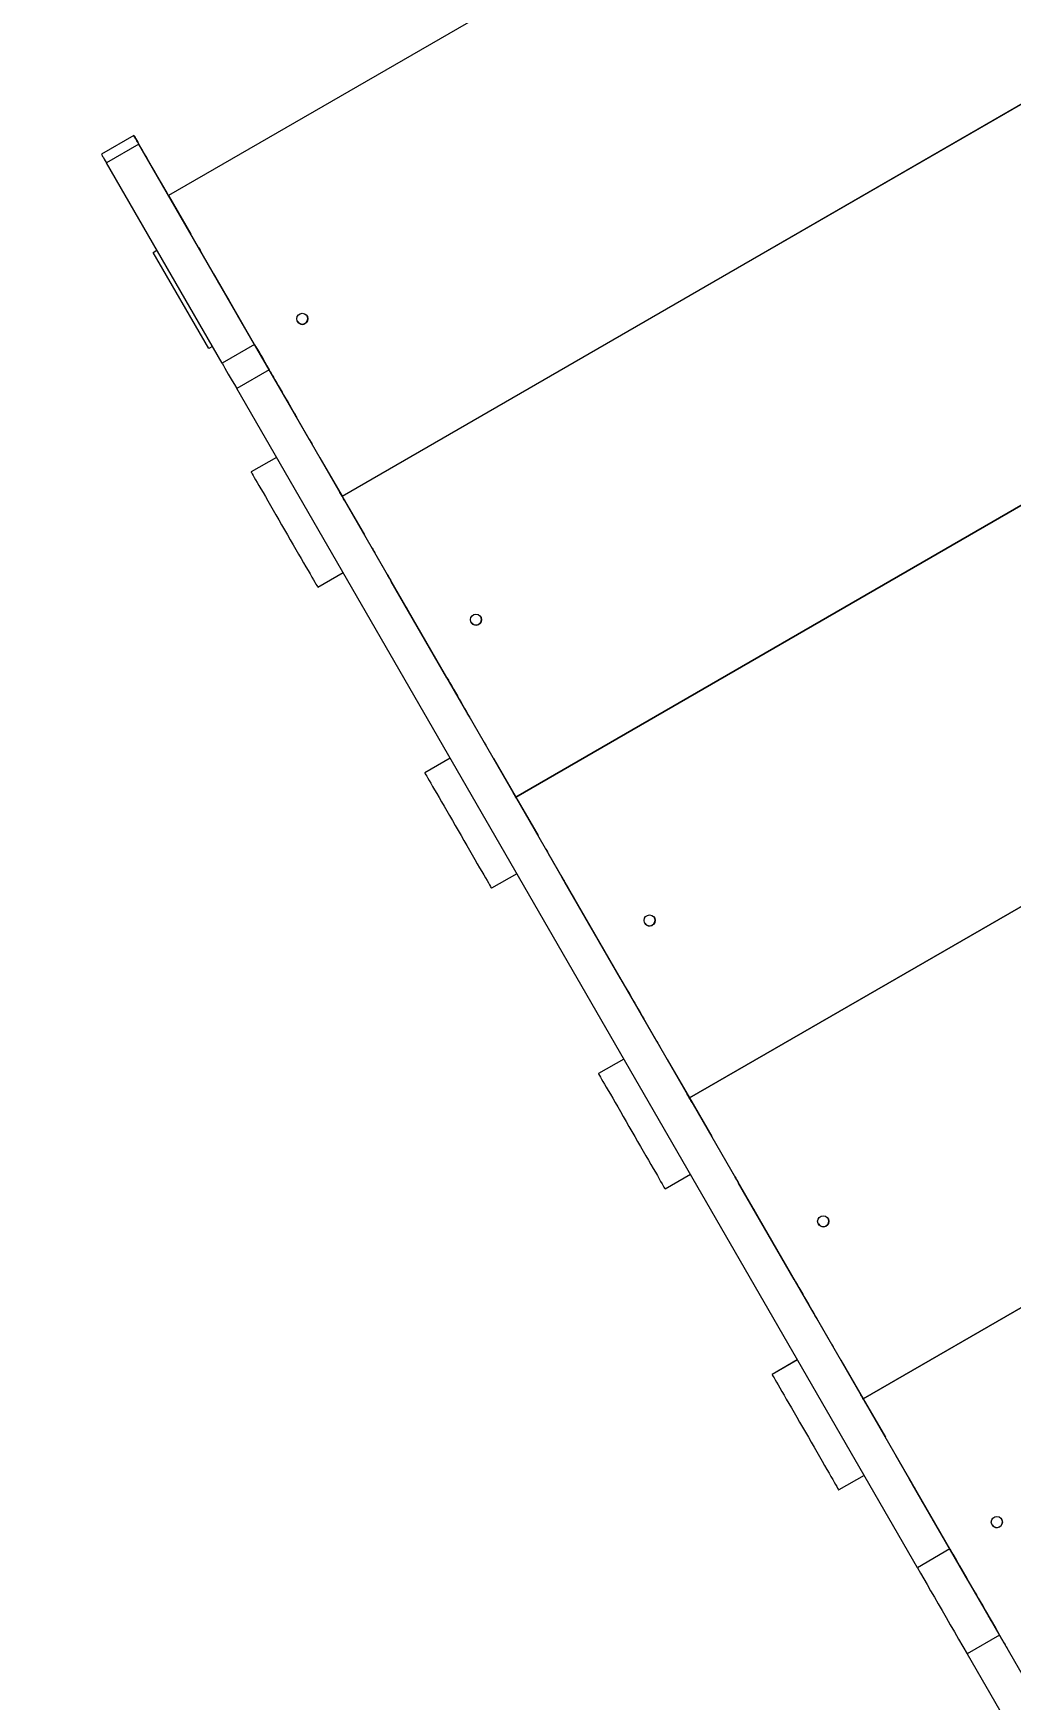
# Model space of a CAD drawing. Header units: millimetres. Extents: x -10881 to 8954, y -8695 to 5624.
# Drawn here: x 1421 to 2125, y 540 to 1740 of the extents above; entities that cross this region are included whole.
import ezdxf

# ---------------------------------------------------------------- set-up
doc = ezdxf.new("R2010")
doc.units = ezdxf.units.MM
for name, color, linetype in [('DIKOM_ОБЪЕКТ', 7, 'Continuous'), ('DIKOM_РАЗМЕР_ЗОНА', 7, 'Continuous'), ('DIKOM_РАЗМЕР_ОБЪЕКТА', 7, 'Continuous')]:
    doc.layers.add(name, color=color, linetype=linetype)
doc.styles.add('style1', font='arial.ttf', dxfattribs={"width": 0.8})
doc.dimstyles.new('1-50', dxfattribs={"dimtxt": 300, "dimasz": 200, "dimexe": 100, "dimexo": 0, "dimgap": 100, "dimtad": 1, "dimtxsty": 'style1', "dimcen": 200, "dimclrd": 7, "dimclre": 7, "dimclrt": 7, "dimadec": 1, "dimazin": 2, "dimtfac": 1, "dimtmove": 0, "dimatfit": 2, "dimfxl": 0, "dimlwd": 25, "dimlwe": 18, "dimarcsym": 0})

# ---------------------------------------------------------------- blocks, each defined once
blk = doc.blocks.new('*D10')
at = {"layer": 'Defpoints', "color": 0, "transparency": 16777216}
for p in [(-7152.7, 2730.8), (7385.2, 911.3), (7385.2, -7693.8)]:
    blk.add_point(p, dxfattribs=at)
at = {"layer": 'DIKOM_РАЗМЕР_ОБЪЕКТА', "color": 7, "lineweight": 18, "transparency": 16777216}
for p, q in [((-7152.7, 2730.8), (-7152.7, -7793.8)), ((7385.2, 911.3), (7385.2, -7793.8))]:
    blk.add_line(p, q, dxfattribs=at)
at = {"layer": 'DIKOM_РАЗМЕР_ОБЪЕКТА', "color": 7, "lineweight": 25, "transparency": 16777216}
blk.add_line((-6952.7, -7693.8), (7185.2, -7693.8), dxfattribs=at)
at = {"layer": 'DIKOM_РАЗМЕР_ОБЪЕКТА', "color": 7, "transparency": 16777216}
for points in [[(-6952.7, -7660.4), (-6952.7, -7727.1), (-7152.7, -7693.8)], [(7185.2, -7660.4), (7185.2, -7727.1), (7385.2, -7693.8)]]:
    blk.add_solid(points, dxfattribs=at)
at = {"layer": 'DIKOM_РАЗМЕР_ОБЪЕКТА', "color": 7, "transparency": 16777216, "insert": (116.2, -7440.6), "char_height": 300, "attachment_point": 5, "style": 'style1'}
blk.add_mtext('14500', dxfattribs=at)
blk = doc.blocks.new('*D12')
at = {"layer": 'Defpoints', "color": 0, "transparency": 16777216}
for p in [(-9113.3, 3014), (8954.2, 2756.5), (8954.2, -8594.5)]:
    blk.add_point(p, dxfattribs=at)
at = {"layer": 'DIKOM_РАЗМЕР_ЗОНА', "color": 7, "lineweight": 18, "transparency": 16777216}
for p, q in [((-9113.3, 3014), (-9113.3, -8694.5)), ((8954.2, 2756.5), (8954.2, -8694.5))]:
    blk.add_line(p, q, dxfattribs=at)
at = {"layer": 'DIKOM_РАЗМЕР_ЗОНА', "color": 7, "lineweight": 25, "transparency": 16777216}
blk.add_line((-8913.3, -8594.5), (8754.2, -8594.5), dxfattribs=at)
at = {"layer": 'DIKOM_РАЗМЕР_ЗОНА', "color": 7, "transparency": 16777216}
for points in [[(-8913.3, -8561.2), (-8913.3, -8627.8), (-9113.3, -8594.5)], [(8754.2, -8561.2), (8754.2, -8627.8), (8954.2, -8594.5)]]:
    blk.add_solid(points, dxfattribs=at)
at = {"layer": 'DIKOM_РАЗМЕР_ЗОНА', "color": 7, "transparency": 16777216, "insert": (-79.6, -8341.3), "char_height": 300, "attachment_point": 5, "style": 'style1'}
blk.add_mtext('18000', dxfattribs=at)

msp = doc.modelspace()

# ---------------------------------------------------------------- linework, layer by layer
at = {"layer": 'DIKOM_ОБЪЕКТ', "color": 7, "linetype": 'Continuous', "lineweight": 15}
for p, q in [((2077.918, 1945.982), (1518.466, 1622.982)), ((2077.92, 1945.979), (1518.468, 1622.979)), ((1643.468, 1406.473), (2202.919, 1729.472)), ((2202.933, 1729.447), (1643.482, 1406.448)), ((2202.935, 1729.444), (1643.483, 1406.445)), ((1493.459, 1666.296), (1470.077, 1652.796)), ((1493.482, 1666.254), (1470.1, 1652.754)), ((1497.126, 1659.944), (1473.743, 1646.444)), ((1493.482, 1666.254), (1493.459, 1666.296)), ((1580.402, 1515.704), (1497.126, 1659.944)), ((1470.1, 1652.754), (1470.077, 1652.796)), ((1557.019, 1502.204), (1473.743, 1646.444)), ((1518.468, 1622.979), (1518.466, 1622.982)), ((1518.468, 1622.979), (1534.468, 1595.266)), ((1507.449, 1582.067), (1510.045, 1583.566)), ((1507.45, 1582.067), (1510.045, 1583.566)), ((1507.449, 1582.067), (1507.45, 1582.067)), ((1547.45, 1512.785), (1507.45, 1582.067)), ((1619.968, 1447.176), (1541.968, 1582.276)), ((1550.973, 1566.678), (1550.99, 1566.648)), ((1591.73, 1496.082), (1551.718, 1565.386)), ((1568.14, 1536.944), (1568.139, 1536.943)), ((1608.145, 1467.653), (1568.14, 1536.944)), ((1550.045, 1514.283), (1547.45, 1512.785)), ((1580.402, 1515.704), (1557.019, 1502.204)), ((1768.483, 1189.938), (2327.934, 1512.937)), ((2327.948, 1512.912), (1768.497, 1189.913)), ((2327.95, 1512.91), (1768.499, 1189.91)), ((1590.922, 1497.481), (1567.54, 1483.981)), ((2080.94, 648.741), (1590.922, 1497.481)), ((2057.557, 635.241), (1567.54, 1483.981)), ((1608.145, 1467.653), (1608.144, 1467.652)), ((1610.978, 1462.746), (1610.977, 1462.746)), ((1610.978, 1462.746), (1611.002, 1462.703)), ((1596.103, 1434.508), (1577.917, 1424.009)), ((1596.126, 1434.467), (1577.94, 1423.967)), ((1627.468, 1434.186), (1643.468, 1406.473)), ((1577.94, 1423.967), (1577.917, 1424.009)), ((1643.483, 1406.448), (1643.468, 1406.473)), ((1643.483, 1406.445), (1643.482, 1406.448)), ((1643.483, 1406.445), (1659.483, 1378.732)), ((1744.984, 1230.642), (1666.984, 1365.741)), ((1644.126, 1351.328), (1625.94, 1340.829)), ((1675.989, 1350.144), (1676.015, 1350.095)), ((1718.853, 1275.897), (1678.848, 1345.189)), ((1693.156, 1320.409), (1693.155, 1320.409)), ((1733.161, 1251.118), (1693.156, 1320.409)), ((1893.499, 973.404), (2452.949, 1296.403)), ((2452.964, 1296.378), (1893.513, 973.379)), ((2452.966, 1296.375), (1893.514, 973.376)), ((1733.161, 1251.118), (1733.16, 1251.118)), ((1735.994, 1246.212), (1735.993, 1246.211)), ((1735.994, 1246.212), (1736.02, 1246.163)), ((1721.118, 1217.974), (1702.933, 1207.474)), ((1721.142, 1217.932), (1702.955, 1207.433)), ((1752.483, 1217.651), (1768.483, 1189.938)), ((1702.955, 1207.433), (1702.933, 1207.474)), ((1768.498, 1189.914), (1768.484, 1189.939)), ((1768.499, 1189.91), (1768.497, 1189.913)), ((1768.499, 1189.91), (1784.499, 1162.198)), ((1869.999, 1014.107), (1791.999, 1149.207)), ((1769.142, 1134.794), (1750.955, 1124.294)), ((1801.004, 1133.609), (1801.031, 1133.561)), ((1843.869, 1059.363), (1803.864, 1128.654)), ((1818.171, 1103.875), (1818.17, 1103.874)), ((1858.176, 1034.584), (1818.171, 1103.875)), ((2018.514, 756.87), (2577.965, 1079.868)), ((2577.979, 1079.844), (2018.528, 756.844)), ((2577.981, 1079.841), (2018.53, 756.841)), ((1858.176, 1034.584), (1858.175, 1034.583)), ((1861.009, 1029.677), (1861.008, 1029.677)), ((1861.009, 1029.677), (1861.036, 1029.629)), ((1846.134, 1001.439), (1827.948, 990.94)), ((1846.157, 1001.398), (1827.971, 990.898)), ((1877.499, 1001.117), (1893.499, 973.404)), ((1827.971, 990.898), (1827.948, 990.94)), ((1893.514, 973.379), (1893.499, 973.404)), ((1893.514, 973.376), (1893.513, 973.379)), ((1893.514, 973.376), (1909.514, 945.663)), ((1995.014, 797.573), (1917.014, 932.673)), ((1894.157, 918.259), (1875.971, 907.76)), ((1926.02, 917.075), (1926.046, 917.026)), ((1968.884, 842.829), (1928.879, 912.12)), ((1943.187, 887.341), (1943.186, 887.34)), ((1983.192, 818.05), (1943.187, 887.341)), ((1983.192, 818.05), (1983.191, 818.049)), ((1986.024, 813.143), (1986.023, 813.142)), ((1986.024, 813.143), (1986.051, 813.094)), ((1971.149, 784.905), (1952.964, 774.405)), ((1971.173, 784.864), (1952.986, 774.364)), ((2002.514, 784.582), (2018.514, 756.87)), ((1952.986, 774.364), (1952.964, 774.405)), ((2018.529, 756.845), (2018.515, 756.87)), ((2018.53, 756.841), (2018.528, 756.844)), ((2018.53, 756.841), (2034.53, 729.129)), ((2120.03, 581.038), (2042.03, 716.138)), ((2019.173, 701.725), (2000.986, 691.225)), ((2051.035, 700.54), (2051.062, 700.492)), ((2093.9, 626.294), (2053.895, 695.585)), ((2068.202, 670.806), (2068.201, 670.805)), ((2108.207, 601.515), (2068.202, 670.806)), ((2080.94, 648.741), (2057.557, 635.241)), ((2108.207, 601.515), (2108.206, 601.514)), ((2111.04, 596.608), (2111.039, 596.608)), ((2111.04, 596.608), (2111.067, 596.56)), ((2116.781, 586.661), (2093.399, 573.161)), ((2116.781, 586.661), (2143.574, 540.255)), ((2093.399, 573.161), (2120.191, 526.755))]:
    msp.add_line(p, q, dxfattribs=at)
at = {"layer": 'DIKOM_ОБЪЕКТ', "color": 7, "linetype": 'Continuous', "lineweight": 15, "flags": 128}
for points in [[(1518.467, 1622.982), (1517.587, 1624.506), (1515.051, 1628.898), (1512.619, 1633.112), (1510.299, 1637.13), (1508.1, 1640.938), (1506.03, 1644.524), (1504.097, 1647.872), (1502.307, 1650.972), (1500.667, 1653.812), (1499.184, 1656.381), (1497.862, 1658.671), (1496.707, 1660.672), (1495.722, 1662.378), (1494.911, 1663.782), (1494.277, 1664.879), (1493.823, 1665.666), (1493.55, 1666.139), (1493.459, 1666.296)], [(1493.482, 1666.254), (1493.54, 1666.154), (1493.713, 1665.855), (1494.001, 1665.357), (1494.402, 1664.661), (1494.917, 1663.77), (1495.543, 1662.685), (1496.28, 1661.408), (1497.126, 1659.944)], [(1470.1, 1652.754), (1470.158, 1652.654), (1470.33, 1652.355), (1470.618, 1651.857), (1471.02, 1651.161), (1471.534, 1650.27), (1472.161, 1649.185), (1472.897, 1647.908), (1473.743, 1646.444)], [(1540.032, 1585.63), (1540.437, 1584.927), (1541.188, 1583.628), (1541.968, 1582.276)], [(1568.14, 1536.944), (1567.102, 1538.743), (1565.944, 1540.748), (1564.69, 1542.92), (1563.364, 1545.217), (1561.992, 1547.594), (1560.599, 1550.005), (1559.214, 1552.404), (1557.863, 1554.744), (1556.573, 1556.979), (1555.368, 1559.067), (1554.271, 1560.966), (1553.305, 1562.639), (1552.487, 1564.055), (1551.835, 1565.186), (1551.359, 1566.01), (1551.07, 1566.511), (1550.973, 1566.678)], [(1550.99, 1566.648), (1551.001, 1566.628), (1551.036, 1566.568), (1551.093, 1566.469), (1551.174, 1566.329), (1551.277, 1566.151), (1551.402, 1565.934), (1551.549, 1565.679), (1551.718, 1565.386)], [(1580.402, 1515.704), (1581.363, 1514.038), (1582.432, 1512.187), (1583.604, 1510.156), (1584.878, 1507.95), (1586.25, 1505.574), (1587.717, 1503.033), (1589.276, 1500.333), (1590.922, 1497.481)], [(1557.019, 1502.204), (1557.981, 1500.538), (1559.049, 1498.687), (1560.221, 1496.656), (1561.495, 1494.45), (1562.867, 1492.074), (1564.334, 1489.533), (1565.893, 1486.833), (1567.54, 1483.981)], [(1591.73, 1496.082), (1592.333, 1495.038), (1593.101, 1493.708), (1594.018, 1492.119), (1595.068, 1490.3), (1596.231, 1488.286), (1597.484, 1486.116), (1598.804, 1483.83), (1600.166, 1481.471), (1601.544, 1479.085), (1602.911, 1476.717), (1604.242, 1474.411), (1605.512, 1472.212), (1606.695, 1470.162), (1607.771, 1468.298), (1608.719, 1466.658), (1609.52, 1465.27), (1610.159, 1464.163), (1610.624, 1463.357), (1610.907, 1462.868), (1611.002, 1462.703)], [(1610.978, 1462.746), (1610.931, 1462.827), (1610.792, 1463.068), (1610.562, 1463.467), (1610.243, 1464.02), (1609.837, 1464.723), (1609.349, 1465.568), (1608.784, 1466.547), (1608.145, 1467.653)], [(1619.968, 1447.176), (1620.748, 1445.824), (1621.499, 1444.525), (1621.904, 1443.822)], [(1577.94, 1423.967), (1578.032, 1423.808), (1578.305, 1423.335), (1578.759, 1422.549), (1579.388, 1421.458), (1580.19, 1420.07), (1581.157, 1418.395), (1582.282, 1416.446), (1583.557, 1414.238), (1584.971, 1411.788), (1586.515, 1409.114), (1588.177, 1406.237), (1589.943, 1403.178), (1591.8, 1399.961), (1593.734, 1396.61), (1595.731, 1393.152), (1597.775, 1389.611), (1599.851, 1386.016), (1601.943, 1382.393), (1604.035, 1378.77), (1606.11, 1375.174), (1608.154, 1371.634), (1610.151, 1368.175), (1612.085, 1364.825), (1613.943, 1361.609), (1615.708, 1358.55), (1617.369, 1355.674), (1618.913, 1353), (1620.327, 1350.551), (1621.601, 1348.343), (1622.726, 1346.395), (1623.693, 1344.721), (1624.494, 1343.334), (1625.123, 1342.244), (1625.576, 1341.459), (1625.849, 1340.986), (1625.94, 1340.829)], [(1641.488, 1409.901), (1641.577, 1409.747), (1641.835, 1409.299), (1642.241, 1408.597), (1642.757, 1407.702), (1643.338, 1406.696), (1643.933, 1405.666), (1644.488, 1404.705), (1644.954, 1403.898), (1645.29, 1403.316), (1645.465, 1403.012), (1645.465, 1403.012), (1645.289, 1403.316), (1644.954, 1403.898), (1644.487, 1404.706), (1643.932, 1405.667), (1643.338, 1406.697), (1642.757, 1407.703), (1642.24, 1408.597), (1641.835, 1409.3), (1641.576, 1409.748), (1641.488, 1409.901)], [(1641.508, 1409.864), (1641.597, 1409.71), (1641.856, 1409.262), (1642.261, 1408.559), (1642.778, 1407.665), (1643.359, 1406.658), (1643.953, 1405.629), (1644.508, 1404.668), (1644.974, 1403.86), (1645.31, 1403.279), (1645.486, 1402.975), (1645.486, 1402.975), (1645.31, 1403.279), (1644.974, 1403.861), (1644.508, 1404.668), (1643.953, 1405.63), (1643.358, 1406.659), (1642.777, 1407.666), (1642.261, 1408.56), (1641.855, 1409.262), (1641.597, 1409.71), (1641.508, 1409.864)], [(1665.047, 1369.096), (1665.453, 1368.393), (1666.203, 1367.093), (1666.984, 1365.741)], [(1693.156, 1320.409), (1692.117, 1322.208), (1690.96, 1324.213), (1689.706, 1326.385), (1688.38, 1328.682), (1687.007, 1331.059), (1685.615, 1333.471), (1684.23, 1335.87), (1682.879, 1338.209), (1681.588, 1340.445), (1680.383, 1342.532), (1679.287, 1344.431), (1678.32, 1346.105), (1677.503, 1347.521), (1676.85, 1348.652), (1676.374, 1349.475), (1676.085, 1349.976), (1675.989, 1350.144)], [(1676.015, 1350.095), (1676.062, 1350.014), (1676.201, 1349.774), (1676.431, 1349.375), (1676.751, 1348.821), (1677.156, 1348.119), (1677.644, 1347.274), (1678.21, 1346.294), (1678.848, 1345.189)], [(1718.853, 1275.897), (1719.892, 1274.099), (1721.049, 1272.094), (1722.303, 1269.922), (1723.629, 1267.625), (1725.002, 1265.248), (1726.394, 1262.836), (1727.779, 1260.437), (1729.13, 1258.097), (1730.421, 1255.862), (1731.626, 1253.775), (1732.722, 1251.876), (1733.688, 1250.202), (1734.506, 1248.786), (1735.159, 1247.655), (1735.634, 1246.831), (1735.923, 1246.331), (1736.02, 1246.163)], [(1735.994, 1246.212), (1735.947, 1246.292), (1735.808, 1246.533), (1735.578, 1246.932), (1735.258, 1247.486), (1734.853, 1248.188), (1734.365, 1249.033), (1733.799, 1250.013), (1733.161, 1251.118)], [(1744.984, 1230.642), (1745.764, 1229.29), (1746.514, 1227.99), (1746.92, 1227.288)], [(1702.955, 1207.433), (1703.047, 1207.274), (1703.321, 1206.8), (1703.774, 1206.015), (1704.404, 1204.924), (1705.205, 1203.536), (1706.172, 1201.861), (1707.297, 1199.912), (1708.572, 1197.704), (1709.987, 1195.254), (1711.531, 1192.58), (1713.192, 1189.702), (1714.958, 1186.643), (1716.815, 1183.427), (1718.75, 1180.076), (1720.747, 1176.617), (1722.791, 1173.077), (1724.867, 1169.481), (1726.958, 1165.858), (1729.05, 1162.235), (1731.126, 1158.64), (1733.17, 1155.099), (1735.167, 1151.641), (1737.101, 1148.291), (1738.958, 1145.074), (1740.724, 1142.016), (1742.385, 1139.139), (1743.928, 1136.466), (1745.342, 1134.016), (1746.617, 1131.809), (1747.742, 1129.861), (1748.708, 1128.187), (1749.509, 1126.799), (1750.138, 1125.709), (1750.591, 1124.925), (1750.864, 1124.452), (1750.955, 1124.294)], [(1766.503, 1193.367), (1766.592, 1193.213), (1766.851, 1192.765), (1767.256, 1192.062), (1767.773, 1191.168), (1768.354, 1190.161), (1768.948, 1189.131), (1769.503, 1188.17), (1769.969, 1187.363), (1770.305, 1186.781), (1770.481, 1186.477), (1770.481, 1186.477), (1770.305, 1186.782), (1769.969, 1187.364), (1769.503, 1188.171), (1768.948, 1189.132), (1768.353, 1190.162), (1767.772, 1191.169), (1767.256, 1192.063), (1766.85, 1192.765), (1766.592, 1193.213), (1766.503, 1193.367)], [(1766.523, 1193.33), (1766.612, 1193.176), (1766.871, 1192.727), (1767.277, 1192.025), (1767.793, 1191.131), (1768.374, 1190.124), (1768.969, 1189.094), (1769.524, 1188.133), (1769.99, 1187.326), (1770.326, 1186.744), (1770.501, 1186.44), (1770.501, 1186.44), (1770.325, 1186.745), (1769.989, 1187.326), (1769.523, 1188.134), (1768.968, 1189.095), (1768.374, 1190.125), (1767.793, 1191.132), (1767.276, 1192.026), (1766.871, 1192.728), (1766.612, 1193.176), (1766.523, 1193.33)], [(1790.062, 1152.561), (1790.468, 1151.858), (1791.219, 1150.559), (1791.999, 1149.207)], [(1818.171, 1103.875), (1817.133, 1105.674), (1815.975, 1107.679), (1814.721, 1109.851), (1813.395, 1112.148), (1812.023, 1114.525), (1810.63, 1116.936), (1809.245, 1119.335), (1807.894, 1121.675), (1806.604, 1123.91), (1805.399, 1125.998), (1804.302, 1127.897), (1803.336, 1129.57), (1802.518, 1130.986), (1801.866, 1132.117), (1801.39, 1132.941), (1801.101, 1133.442), (1801.004, 1133.609)], [(1801.031, 1133.561), (1801.077, 1133.48), (1801.217, 1133.239), (1801.447, 1132.84), (1801.766, 1132.287), (1802.172, 1131.584), (1802.66, 1130.739), (1803.225, 1129.76), (1803.864, 1128.654)], [(1843.869, 1059.363), (1844.907, 1057.564), (1846.065, 1055.559), (1847.319, 1053.387), (1848.645, 1051.09), (1850.017, 1048.713), (1851.41, 1046.302), (1852.795, 1043.903), (1854.145, 1041.563), (1855.436, 1039.328), (1856.641, 1037.24), (1857.738, 1035.341), (1858.704, 1033.668), (1859.521, 1032.252), (1860.174, 1031.121), (1860.65, 1030.297), (1860.939, 1029.796), (1861.036, 1029.629)], [(1861.009, 1029.677), (1860.962, 1029.758), (1860.823, 1029.999), (1860.593, 1030.398), (1860.274, 1030.951), (1859.868, 1031.654), (1859.38, 1032.499), (1858.814, 1033.478), (1858.176, 1034.584)], [(1869.999, 1014.107), (1870.779, 1012.755), (1871.53, 1011.456), (1871.935, 1010.753)], [(1827.971, 990.898), (1828.063, 990.739), (1828.336, 990.266), (1828.789, 989.48), (1829.419, 988.389), (1830.221, 987.001), (1831.188, 985.326), (1832.313, 983.377), (1833.588, 981.169), (1835.002, 978.719), (1836.546, 976.045), (1838.207, 973.168), (1839.973, 970.109), (1841.831, 966.892), (1843.765, 963.541), (1845.762, 960.083), (1847.806, 956.542), (1849.882, 952.947), (1851.974, 949.324), (1854.066, 945.701), (1856.141, 942.105), (1858.185, 938.565), (1860.182, 935.106), (1862.116, 931.756), (1863.973, 928.54), (1865.739, 925.481), (1867.4, 922.605), (1868.944, 919.931), (1870.358, 917.482), (1871.632, 915.274), (1872.757, 913.326), (1873.724, 911.652), (1874.525, 910.265), (1875.154, 909.175), (1875.607, 908.39), (1875.88, 907.917), (1875.971, 907.76)], [(1891.519, 976.832), (1891.607, 976.678), (1891.866, 976.23), (1892.272, 975.528), (1892.788, 974.633), (1893.369, 973.627), (1893.964, 972.597), (1894.519, 971.636), (1894.985, 970.829), (1895.321, 970.247), (1895.496, 969.943), (1895.496, 969.943), (1895.32, 970.247), (1894.984, 970.829), (1894.518, 971.637), (1893.963, 972.598), (1893.369, 973.628), (1892.788, 974.634), (1892.271, 975.528), (1891.866, 976.231), (1891.607, 976.679), (1891.519, 976.832)], [(1891.539, 976.795), (1891.628, 976.641), (1891.887, 976.193), (1892.292, 975.491), (1892.809, 974.596), (1893.39, 973.59), (1893.984, 972.56), (1894.539, 971.599), (1895.005, 970.791), (1895.341, 970.21), (1895.517, 969.906), (1895.517, 969.906), (1895.341, 970.21), (1895.005, 970.792), (1894.539, 971.599), (1893.984, 972.561), (1893.389, 973.59), (1892.808, 974.597), (1892.292, 975.491), (1891.886, 976.194), (1891.628, 976.641), (1891.539, 976.795)], [(1943.187, 887.341), (1942.148, 889.139), (1940.991, 891.144), (1939.737, 893.316), (1938.411, 895.613), (1937.038, 897.99), (1935.646, 900.402), (1934.261, 902.801), (1932.91, 905.141), (1931.619, 907.376), (1930.414, 909.463), (1929.318, 911.362), (1928.351, 913.036), (1927.534, 914.452), (1926.881, 915.583), (1926.405, 916.407), (1926.116, 916.907), (1926.02, 917.075)], [(1926.046, 917.026), (1926.093, 916.946), (1926.232, 916.705), (1926.462, 916.306), (1926.782, 915.752), (1927.187, 915.05), (1927.675, 914.205), (1928.241, 913.225), (1928.879, 912.12)], [(1968.884, 842.829), (1969.923, 841.03), (1971.08, 839.025), (1972.334, 836.853), (1973.66, 834.556), (1975.033, 832.179), (1976.425, 829.767), (1977.81, 827.368), (1979.161, 825.029), (1980.451, 822.793), (1981.657, 820.706), (1982.753, 818.807), (1983.719, 817.133), (1984.537, 815.717), (1985.19, 814.586), (1985.665, 813.763), (1985.954, 813.262), (1986.051, 813.094)], [(1986.024, 813.143), (1985.978, 813.224), (1985.839, 813.465), (1985.608, 813.863), (1985.289, 814.417), (1984.883, 815.119), (1984.396, 815.964), (1983.83, 816.944), (1983.192, 818.05)], [(1995.014, 797.573), (1995.795, 796.221), (1996.545, 794.921), (1996.951, 794.219)], [(1952.986, 774.364), (1953.078, 774.205), (1953.352, 773.731), (1953.805, 772.946), (1954.435, 771.855), (1955.236, 770.467), (1956.203, 768.792), (1957.328, 766.843), (1958.603, 764.635), (1960.018, 762.185), (1961.562, 759.511), (1963.223, 756.633), (1964.989, 753.575), (1966.846, 750.358), (1968.781, 747.007), (1970.778, 743.548), (1972.822, 740.008), (1974.898, 736.412), (1976.989, 732.789), (1979.081, 729.166), (1981.157, 725.571), (1983.201, 722.03), (1985.198, 718.572), (1987.132, 715.222), (1988.989, 712.005), (1990.755, 708.947), (1992.416, 706.07), (1993.959, 703.397), (1995.373, 700.947), (1996.648, 698.74), (1997.772, 696.792), (1998.739, 695.118), (1999.54, 693.73), (2000.169, 692.64), (2000.622, 691.856), (2000.895, 691.383), (2000.986, 691.225)], [(2016.534, 760.298), (2016.623, 760.144), (2016.882, 759.696), (2017.287, 758.993), (2017.804, 758.099), (2018.385, 757.092), (2018.979, 756.063), (2019.534, 755.101), (2020, 754.294), (2020.336, 753.713), (2020.512, 753.408), (2020.512, 753.408), (2020.336, 753.713), (2020, 754.295), (2019.534, 755.102), (2018.979, 756.063), (2018.384, 757.093), (2017.803, 758.1), (2017.287, 758.994), (2016.881, 759.696), (2016.623, 760.144), (2016.534, 760.298)], [(2016.554, 760.261), (2016.643, 760.107), (2016.902, 759.659), (2017.308, 758.956), (2017.824, 758.062), (2018.405, 757.055), (2019, 756.025), (2019.555, 755.064), (2020.021, 754.257), (2020.356, 753.675), (2020.532, 753.371), (2020.532, 753.371), (2020.356, 753.676), (2020.02, 754.258), (2019.554, 755.065), (2018.999, 756.026), (2018.405, 757.056), (2017.824, 758.063), (2017.307, 758.957), (2016.902, 759.659), (2016.643, 760.107), (2016.554, 760.261)], [(2068.202, 670.806), (2067.164, 672.605), (2066.006, 674.61), (2064.752, 676.782), (2063.426, 679.079), (2062.053, 681.456), (2060.661, 683.867), (2059.276, 686.266), (2057.925, 688.606), (2056.635, 690.841), (2055.43, 692.929), (2054.333, 694.828), (2053.367, 696.502), (2052.549, 697.918), (2051.896, 699.048), (2051.421, 699.872), (2051.132, 700.373), (2051.035, 700.54)], [(2051.062, 700.492), (2051.108, 700.411), (2051.247, 700.17), (2051.478, 699.771), (2051.797, 699.218), (2052.203, 698.515), (2052.691, 697.67), (2053.256, 696.691), (2053.895, 695.585)], [(2080.94, 648.741), (2083.149, 644.913), (2085.486, 640.866), (2087.942, 636.613), (2090.506, 632.172), (2093.169, 627.559), (2095.922, 622.791), (2098.753, 617.887), (2101.653, 612.865), (2104.609, 607.744), (2107.612, 602.543), (2110.649, 597.282), (2113.709, 591.982), (2116.781, 586.661)], [(2057.557, 635.241), (2059.767, 631.413), (2062.104, 627.366), (2064.559, 623.113), (2067.123, 618.672), (2069.787, 614.059), (2072.539, 609.291), (2075.371, 604.387), (2078.27, 599.365), (2081.227, 594.244), (2084.229, 589.043), (2087.266, 583.782), (2090.327, 578.482), (2093.399, 573.161)], [(2093.9, 626.294), (2094.938, 624.495), (2096.096, 622.49), (2097.35, 620.318), (2098.676, 618.021), (2100.048, 615.644), (2101.44, 613.233), (2102.825, 610.834), (2104.176, 608.494), (2105.467, 606.259), (2106.672, 604.171), (2107.768, 602.272), (2108.735, 600.599), (2109.552, 599.183), (2110.205, 598.052), (2110.681, 597.228), (2110.97, 596.728), (2111.067, 596.56)], [(2111.04, 596.608), (2110.993, 596.689), (2110.854, 596.93), (2110.624, 597.329), (2110.304, 597.882), (2109.899, 598.585), (2109.411, 599.43), (2108.845, 600.41), (2108.207, 601.515)], [(2120.03, 581.038), (2120.81, 579.687), (2121.561, 578.387), (2121.966, 577.684)]]:
    msp.add_lwpolyline(points, dxfattribs=at)
at = {"layer": 'DIKOM_ОБЪЕКТ', "color": 7, "linetype": 'Continuous', "lineweight": 15}
for centre in [(1614.743, 1534.226), (1739.758, 1317.692), (1864.774, 1101.157), (1989.789, 884.623), (2114.805, 668.088)]:
    msp.add_circle(centre, 4, dxfattribs=at)
for centre, start in [((1614.741, 1534.229), 208.81881), ((1739.757, 1317.695), 210), ((1864.772, 1101.16), 208.81881), ((1989.788, 884.626), 208.81881), ((2114.803, 668.091), 210)]:
    msp.add_arc(centre, 4, start, 28.81881, dxfattribs=at)

# ---------------------------------------------------------------- dimensions: what is measured, and where the dimension line sits
at = {"layer": 'DIKOM_РАЗМЕР_ЗОНА'}
dim = msp.add_linear_dim(base=(8954.2, -8594.513), p1=(-9113.319, 3014.045), p2=(8954.2, 2756.48), text='18000', dimstyle='1-50', dxfattribs=at)
dim.commit()
dim.dimension.update_dxf_attribs({"geometry": '*D12', "text_midpoint": (-79.559, -8594.513), "dimtype": 160})
at = {"layer": 'DIKOM_РАЗМЕР_ОБЪЕКТА'}
dim = msp.add_linear_dim(base=(7385.217, -7693.766), p1=(-7152.73, 2730.795), p2=(7385.217, 911.281), text='14500', dimstyle='1-50', dxfattribs=at)
dim.commit()
dim.dimension.update_dxf_attribs({"geometry": '*D10', "text_midpoint": (116.244, -7693.766), "dimtype": 160})

doc.saveas('drawing.dxf')
